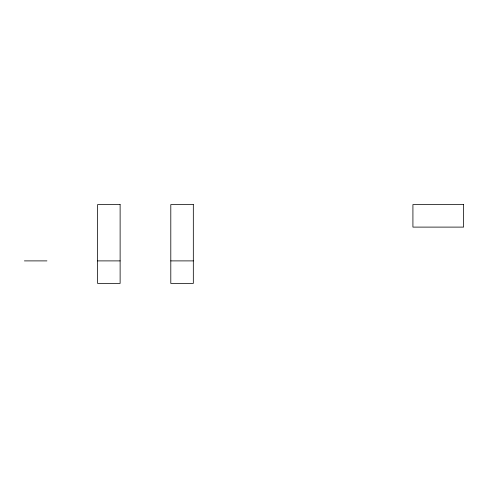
<?xml version="1.0" encoding="UTF-8"?>
<svg xmlns="http://www.w3.org/2000/svg" width="488" height="488" viewBox="0 0 488 488"><rect width="100%" height="100%" fill="white"/><g stroke="black" fill="none" stroke-linecap="round" stroke-linejoin="round"><path stroke-width="0.73" d="M24.4 260.891L46.921 260.891M97.6 260.891L120.121 260.891M170.8 260.891L193.321 260.891M120.121 204.582L97.6 204.582L97.6 283.418L120.121 283.418L120.121 204.582M193.321 204.582L170.8 204.582L170.8 283.418L193.321 283.418L193.321 204.582M463.6 204.582L412.921 204.582L412.921 227.109L463.6 227.109L463.6 204.582"/></g></svg>
